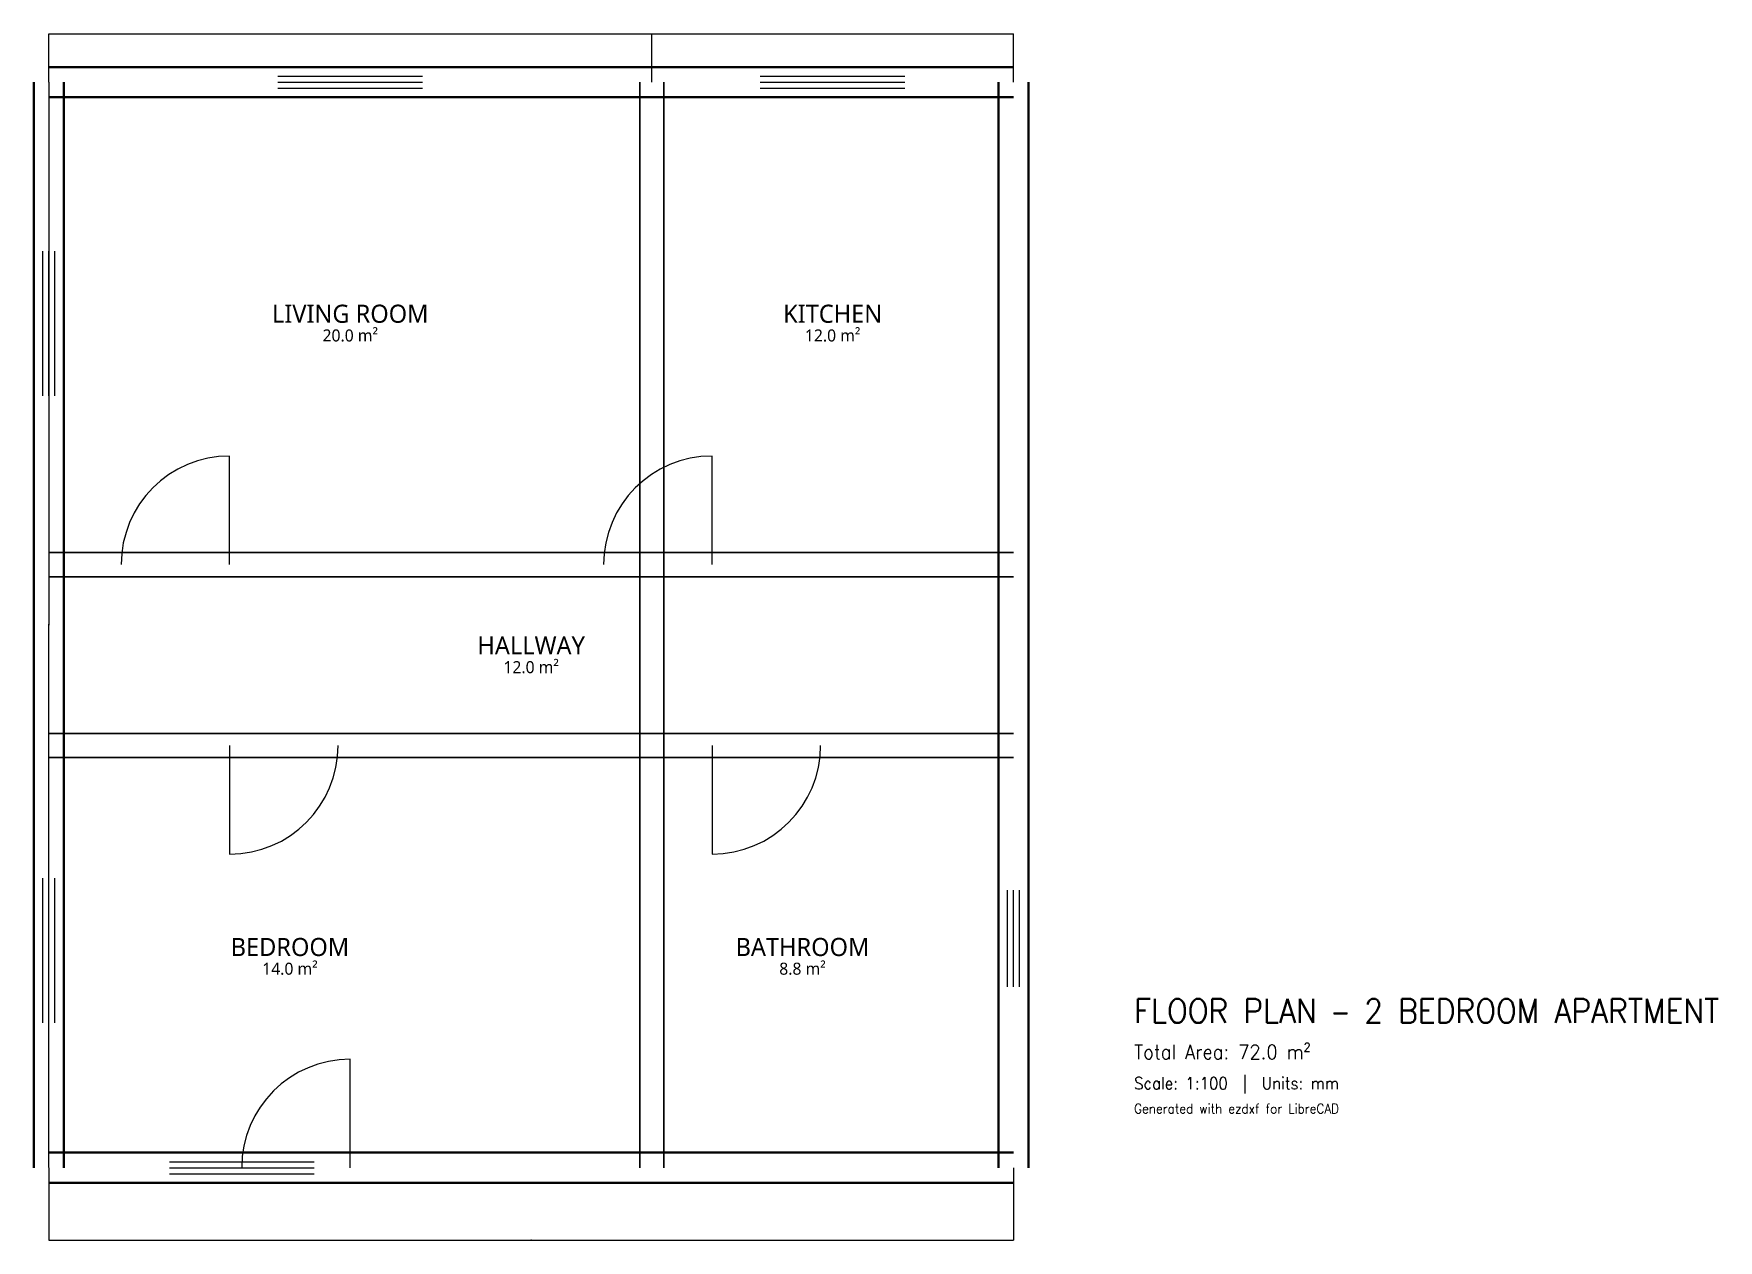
# Model space of a CAD drawing. Header units: millimetres. Extents: x -125 to 13844, y -602 to 9402.
import ezdxf
from ezdxf.enums import TextEntityAlignment as Align

# ---------------------------------------------------------------- set-up
doc = ezdxf.new("R2010")
doc.units = ezdxf.units.MM
for name, color, linetype, lineweight in [('DIMENSIONS', 1, 'CONTINUOUS', 13), ('DOORS', 3, 'CONTINUOUS', 25), ('TEXT', 2, 'CONTINUOUS', 18), ('TITLEBLOCK', 7, 'CONTINUOUS', 18), ('WALLS', 7, 'CONTINUOUS', 50), ('WALLS_INT', 7, 'CONTINUOUS', 35), ('WINDOWS', 5, 'CONTINUOUS', 25)]:
    doc.layers.add(name, color=color, linetype=linetype, lineweight=lineweight)
doc.styles.add('OpenSans', font='OpenSans')
doc.styles.get("Standard").update_dxf_attribs({"font": 'STANDARD'})
doc.dimstyles.get("Standard").update_dxf_attribs({"dimtxt": 2.5, "dimasz": 2.5, "dimexe": 1.25, "dimexo": 0.625, "dimtad": 0, "dimtoh": 1, "dimtxsty": 'STANDARD', "dimcen": 0.09, "dimadec": 0, "dimazin": 0, "dimtfac": 1, "dimtdec": 4, "dimtofl": 0, "dimtmove": 0, "dimatfit": 3, "dimfxl": 1, "dimtolj": 1, "dimtzin": 0, "dimarcsym": 0})

# ---------------------------------------------------------------- blocks, each defined once
blk = doc.blocks.new('*D1')
at = {"layer": 'DIMENSIONS', "color": 0, "linetype": 'ByBlock', "lineweight": -2}
for p, q in [((0, -1), (0, -601)), ((8000, -1), (8000, -601)), ((0, -600), (8000, -600))]:
    blk.add_line(p, q, dxfattribs=at)
for points in [[(0, -600), (2, -600), (2, -600)], [(8000, -600), (7998, -600), (7998, -600)]]:
    blk.add_solid(points, dxfattribs=at)
at = {"layer": 'DIMENSIONS', "color": 0, "linetype": 'CONTINUOUS', "lineweight": -2, "insert": (4000, -600), "char_height": 2.5, "width": 6.94, "attachment_point": 5}
blk.add_mtext('8000', dxfattribs=at)
blk = doc.blocks.new('*D2')
at = {"layer": 'DIMENSIONS', "color": 0, "linetype": 'ByBlock', "lineweight": -2}
for p, q in [((0, 8999), (0, 4499)), ((5, 4500), (-5, 4500)), ((0, 1), (0, 4501))]:
    blk.add_line(p, q, dxfattribs=at)
blk.add_solid([(0, 4500), (-2, 4500), (-2, 4500)], dxfattribs=at)
blk.add_solid([(0, 4500), (-2, 4500), (-2, 4500)], dxfattribs=at)
at = {"layer": 'DIMENSIONS', "color": 0, "linetype": 'CONTINUOUS', "lineweight": -2, "insert": (1, 4501), "char_height": 2.5, "width": 1.11, "attachment_point": 5}
blk.add_mtext('0', dxfattribs=at)
blk = doc.blocks.new('*D3')
at = {"layer": 'DIMENSIONS', "color": 0, "linetype": 'ByBlock', "lineweight": -2}
for p, q in [((0, 9001), (0, 9401)), ((0, 9400), (5000, 9400)), ((5000, 9001), (5000, 9401))]:
    blk.add_line(p, q, dxfattribs=at)
for points in [[(0, 9400), (2, 9400), (2, 9400)], [(5000, 9400), (4998, 9400), (4998, 9400)]]:
    blk.add_solid(points, dxfattribs=at)
at = {"layer": 'DIMENSIONS', "color": 0, "linetype": 'CONTINUOUS', "lineweight": -2, "insert": (2500, 9400), "char_height": 2.5, "width": 6.94, "attachment_point": 5}
blk.add_mtext('5000', dxfattribs=at)
blk = doc.blocks.new('*D4')
at = {"layer": 'DIMENSIONS', "color": 0, "linetype": 'ByBlock', "lineweight": -2}
for p, q in [((5000, 9001), (5000, 9401)), ((5000, 9400), (8000, 9400)), ((8000, 9001), (8000, 9401))]:
    blk.add_line(p, q, dxfattribs=at)
for points in [[(5000, 9400), (5002, 9400), (5002, 9400)], [(8000, 9400), (7998, 9400), (7998, 9400)]]:
    blk.add_solid(points, dxfattribs=at)
at = {"layer": 'DIMENSIONS', "color": 0, "linetype": 'CONTINUOUS', "lineweight": -2, "insert": (6500, 9400), "char_height": 2.5, "width": 6.94, "attachment_point": 5}
blk.add_mtext('3000', dxfattribs=at)

msp = doc.modelspace()

# ---------------------------------------------------------------- linework, layer by layer
at = {"layer": 'DOORS'}
for p, q in [((1500, 5000), (1500, 5900)), ((5500, 5000), (5500, 5900)), ((1500, 3500), (1500, 2600)), ((5500, 3500), (5500, 2600)), ((2500, 0), (2500, 900))]:
    msp.add_line(p, q, dxfattribs=at)
for centre, start, end in [((1500, 5000), 90, 180), ((5500, 5000), 90, 180), ((1500, 3500), 270, 360), ((5500, 3500), 270, 360), ((2500, 0), 90, 180)]:
    msp.add_arc(centre, 900, start, end, dxfattribs=at)
at = {"layer": 'WALLS'}
for p, q in [((8000, 9125), (0, 9125)), ((-125, 9000), (-125, 0)), ((125, 9000), (125, 0)), ((7875, 0), (7875, 9000)), ((8125, 0), (8125, 9000)), ((8000, 8875), (0, 8875)), ((0, 125), (8000, 125)), ((0, -125), (8000, -125))]:
    msp.add_line(p, q, dxfattribs=at)
at = {"layer": 'WALLS_INT'}
for p, q in [((4900, 0), (4900, 9000)), ((5100, 0), (5100, 9000)), ((0, 5100), (8000, 5100)), ((0, 4900), (8000, 4900)), ((0, 3600), (8000, 3600)), ((0, 3400), (8000, 3400))]:
    msp.add_line(p, q, dxfattribs=at)
at = {"layer": 'WINDOWS'}
for p, q in [((1900, 9050), (3100, 9050)), ((1900, 9000), (3100, 9000)), ((1900, 8950), (3100, 8950)), ((5900, 9050), (7100, 9050)), ((5900, 9000), (7100, 9000)), ((5900, 8950), (7100, 8950)), ((-50, 6400), (-50, 7600)), ((0, 6400), (0, 7600)), ((50, 6400), (50, 7600)), ((-50, 1200), (-50, 2400)), ((0, 1200), (0, 2400)), ((50, 1200), (50, 2400)), ((7950, 1500), (7950, 2300)), ((8000, 1500), (8000, 2300)), ((8050, 1500), (8050, 2300)), ((1000, 50), (2200, 50)), ((1000, 0), (2200, 0)), ((1000, -50), (2200, -50))]:
    msp.add_line(p, q, dxfattribs=at)

# ---------------------------------------------------------------- texts
at = {"layer": 'TEXT', "style": 'OpenSans'}
for s, height, p in [('LIVING ROOM', 150, (2500, 7080)), ('KITCHEN', 150, (6500, 7080)), ('20.0 m²', 100, (2500, 6900)), ('12.0 m²', 100, (6500, 6900)), ('HALLWAY', 150, (4000, 4330)), ('12.0 m²', 100, (4000, 4150)), ('BEDROOM', 150, (2000, 1830)), ('BATHROOM', 150, (6250, 1830)), ('14.0 m²', 100, (2000, 1650)), ('8.8 m²', 100, (6250, 1650))]:
    msp.add_text(s, height=height, dxfattribs=at).set_placement(p, align=Align.MIDDLE_CENTER)
at = {"layer": 'TITLEBLOCK'}
for s, height, p in [('FLOOR PLAN — 2 BEDROOM APARTMENT', 200, (9000, 1200)), ('Total Area: 72.0 m²', 120, (9000, 900)), ('Scale: 1:100  |  Units: mm', 100, (9000, 650)), ('Generated with ezdxf for LibreCAD', 80, (9000, 450))]:
    msp.add_text(s, height=height, dxfattribs=at).set_placement(p)

# ---------------------------------------------------------------- dimensions: what is measured, and where the dimension line sits
at = {"layer": 'DIMENSIONS'}
for base, p1, p2, picture, middle in [((0, 9400), (0, 9000), (5000, 9000), '*D3', (2500, 9400)), ((5000, 9400), (5000, 9000), (8000, 9000), '*D4', (6500, 9400)), ((0, 4500), (0, 0), (0, 9000), '*D2', (0, 4501.125)), ((0, -600), (0, 0), (8000, 0), '*D1', (4000, -600))]:
    dim = msp.add_linear_dim(base=base, p1=p1, p2=p2, dimstyle='Standard', dxfattribs=at)
    dim.commit()
    dim.dimension.update_dxf_attribs({"geometry": picture, "text_midpoint": middle})

doc.saveas('drawing.dxf')
